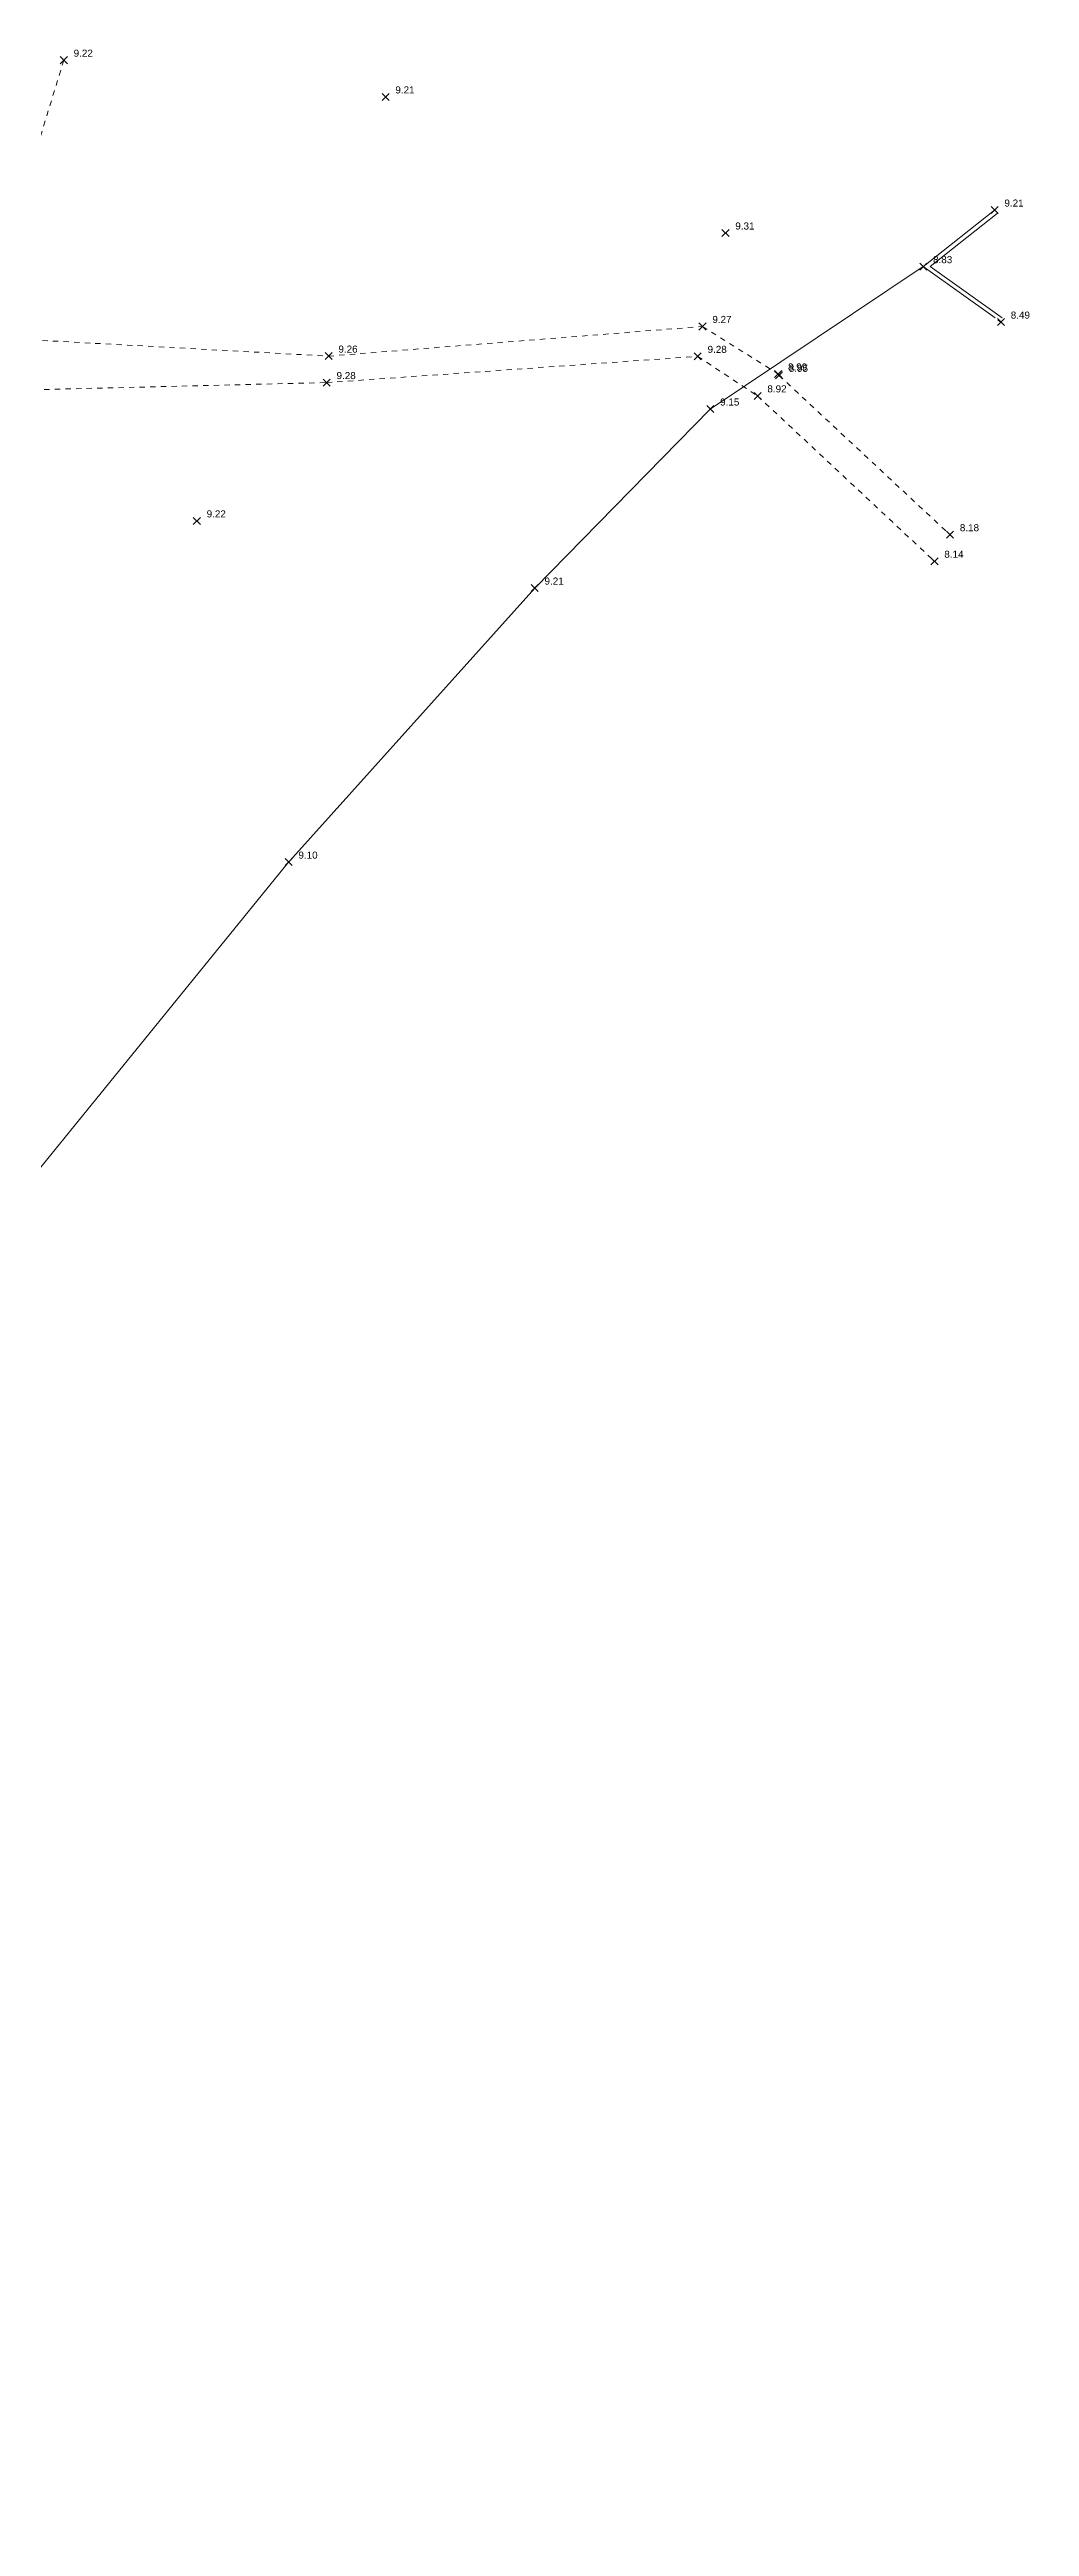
# Model space of a CAD drawing. Header units: metres. Extents: x 1232176 to 1232774, y 7198915 to 7199601.
# Drawn here: x 1232345.4 to 1232373.1, y 7199111 to 7199181.1 of the extents above; entities that cross this region are included whole.
import ezdxf

# ---------------------------------------------------------------- set-up
doc = ezdxf.new("R2010")
doc.units = ezdxf.units.M
doc.header["$PDMODE"] = 3
doc.header["$PDSIZE"] = 0.1
for name, pattern in [('SL_1146', [2.5, 2.5, 0]), ('Socle_Continu', [2.5, 2.5, 0]), ('TL_1181', [0.3, 0.15, -0.15])]:
    doc.linetypes.add(name, pattern=pattern)
for name, color, linetype, lineweight in [('CLOTU_SCS', 212, 'Socle_Continu', 13), ('JARDI_SCS', 82, 'Socle_Continu', 13), ('NIVEL_SCS', 102, 'Socle_Continu', 13), ('SIGTA_SCI', 7, 'Socle_Continu', 13), ('SIGTO_SCI', 255, 'Socle_Continu', 13)]:
    doc.layers.add(name, color=color, linetype=linetype, lineweight=lineweight)
doc.styles.get("Standard").update_dxf_attribs({"font": 'arial.ttf'})
doc.linetypes.add('OL_0943', pattern='A,0.4,["│",Standard,S=0.127,R=0,X=-0.32,Y=0.08],0.15,["l ı l ı l",Standard,S=0.127,R=0,X=-0.35,Y=0]', length=0.55)

# ---------------------------------------------------------------- blocks, each defined once
blk = doc.blocks.new('YP_1521')
at = {"layer": 'SIGTO_SCI', "color": 7, "linetype": 'Socle_Continu'}
blk.add_point((0, 0), dxfattribs=at)
at = {"layer": 'SIGTA_SCI', "linetype": 'Socle_Continu'}
blk.add_attdef('ALT', (0.278, 0.099), '', height=0.2, dxfattribs=at)
at = {"layer": 'SIGTA_SCI', "linetype": 'Socle_Continu', "flags": 9}
blk.add_attdef('CALQUE_ALT', (1.69, -1.18), '', height=0.2, dxfattribs=at)
at = {"layer": 'SIGTO_SCI', "linetype": 'Socle_Continu', "flags": 9}
for tag, p in [('ID', (1.69, 0.105)), ('CALQUE', (1.69, -0.859)), ('NATURE', (1.69, -0.216)), ('FAMILLE', (1.69, -0.538)), ('PCRS', (1.69, -1.823))]:
    blk.add_attdef(tag, p, '', height=0.2, dxfattribs=at)

msp = doc.modelspace()

# ---------------------------------------------------------------- linework, layer by layer
at = {"layer": 'CLOTU_SCS', "linetype": 'SL_1146'}
for points in [[(1232372.144, 7199176.545, 9.21), (1232370.124, 7199174.945, 8.83), (1232372.323, 7199173.374, 8.49)], [(1232372.219, 7199176.451, 8.833), (1232370.324, 7199174.95, 8.833), (1232372.392, 7199173.472, 8.833)]]:
    msp.add_polyline3d(points, dxfattribs=at)
at = {"layer": 'JARDI_SCS', "linetype": 'TL_1181'}
for points in [[(1232345.796, 7199180.788, 9.22), (1232343.392, 7199172.954, 9.19), (1232353.291, 7199172.412, 9.26), (1232363.876, 7199173.251, 9.27), (1232366.018, 7199171.907, 8.99), (1232366.04, 7199171.868, 8.95), (1232370.882, 7199167.356, 8.18)], [(1232342.843, 7199171.409, 9.19), (1232353.238, 7199171.663, 9.28), (1232363.741, 7199172.404, 9.28), (1232365.434, 7199171.286, 8.92), (1232370.442, 7199166.605, 8.14)]]:
    msp.add_polyline3d(points, dxfattribs=at)
at = {"layer": 'NIVEL_SCS', "linetype": 'OL_0943'}
msp.add_polyline3d([(1232370.124, 7199174.945, 8.83), (1232364.097, 7199170.914, 9.15), (1232359.125, 7199165.846, 9.21), (1232352.19, 7199158.125, 9.1), (1232352.159, 7199158.09, 9.1), (1232340.891, 7199144.228, 9.09), (1232334.369, 7199133.686, 8.96), (1232326.327, 7199122.228, 8.93), (1232320.99, 7199110.983, 8.9)], dxfattribs=at)

# ---------------------------------------------------------------- block references
at = {"layer": 'SIGTO_SCI', "linetype": 'Socle_Continu'}
ref = msp.add_blockref('YP_1521', (1232345.796, 7199180.788, 9.22), dxfattribs=at)
ref.add_attrib('ALT', '9.22', (1232346.074, 7199180.886, 9.22), dxfattribs={"layer": 'SIGTA_SCI', "linetype": 'Socle_Continu', "height": 0.2})
ref = msp.add_blockref('YP_1521', (1232354.903, 7199179.747, 9.21), dxfattribs=at)
ref.add_attrib('ALT', '9.21', (1232355.181, 7199179.846, 9.21), dxfattribs={"layer": 'SIGTA_SCI', "linetype": 'Socle_Continu', "height": 0.2})
ref = msp.add_blockref('YP_1521', (1232372.144, 7199176.545, 9.21), dxfattribs=at)
ref.add_attrib('ALT', '9.21', (1232372.422, 7199176.644, 9.21), dxfattribs={"layer": 'SIGTA_SCI', "linetype": 'Socle_Continu', "height": 0.2})
ref = msp.add_blockref('YP_1521', (1232364.526, 7199175.897, 9.31), dxfattribs=at)
ref.add_attrib('ALT', '9.31', (1232364.804, 7199175.995, 9.31), dxfattribs={"layer": 'SIGTA_SCI', "linetype": 'Socle_Continu', "height": 0.2})
ref = msp.add_blockref('YP_1521', (1232370.124, 7199174.945, 8.83), dxfattribs=at)
ref.add_attrib('ALT', '8.83', (1232370.402, 7199175.043, 8.83), dxfattribs={"layer": 'SIGTA_SCI', "linetype": 'Socle_Continu', "height": 0.2})
ref = msp.add_blockref('YP_1521', (1232372.323, 7199173.374, 8.49), dxfattribs=at)
ref.add_attrib('ALT', '8.49', (1232372.601, 7199173.473, 8.49), dxfattribs={"layer": 'SIGTA_SCI', "linetype": 'Socle_Continu', "height": 0.2})
ref = msp.add_blockref('YP_1521', (1232363.876, 7199173.251, 9.27), dxfattribs=at)
ref.add_attrib('ALT', '9.27', (1232364.154, 7199173.35, 9.27), dxfattribs={"layer": 'SIGTA_SCI', "linetype": 'Socle_Continu', "height": 0.2})
ref = msp.add_blockref('YP_1521', (1232353.291, 7199172.412, 9.26), dxfattribs=at)
ref.add_attrib('ALT', '9.26', (1232353.569, 7199172.511, 9.26), dxfattribs={"layer": 'SIGTA_SCI', "linetype": 'Socle_Continu', "height": 0.2})
ref = msp.add_blockref('YP_1521', (1232363.741, 7199172.404, 9.28), dxfattribs=at)
ref.add_attrib('ALT', '9.28', (1232364.019, 7199172.503, 9.28), dxfattribs={"layer": 'SIGTA_SCI', "linetype": 'Socle_Continu', "height": 0.2})
ref = msp.add_blockref('YP_1521', (1232366.018, 7199171.907, 8.99), dxfattribs=at)
ref.add_attrib('ALT', '8.99', (1232366.296, 7199172.006, 8.99), dxfattribs={"layer": 'SIGTA_SCI', "linetype": 'Socle_Continu', "height": 0.2})
ref = msp.add_blockref('YP_1521', (1232366.04, 7199171.868, 8.95), dxfattribs=at)
ref.add_attrib('ALT', '8.95', (1232366.318, 7199171.967, 8.95), dxfattribs={"layer": 'SIGTA_SCI', "linetype": 'Socle_Continu', "height": 0.2})
ref = msp.add_blockref('YP_1521', (1232353.238, 7199171.663, 9.28), dxfattribs=at)
ref.add_attrib('ALT', '9.28', (1232353.516, 7199171.761, 9.28), dxfattribs={"layer": 'SIGTA_SCI', "linetype": 'Socle_Continu', "height": 0.2})
ref = msp.add_blockref('YP_1521', (1232365.434, 7199171.286, 8.92), dxfattribs=at)
ref.add_attrib('ALT', '8.92', (1232365.712, 7199171.385, 8.92), dxfattribs={"layer": 'SIGTA_SCI', "linetype": 'Socle_Continu', "height": 0.2})
ref = msp.add_blockref('YP_1521', (1232364.097, 7199170.914, 9.15), dxfattribs=at)
ref.add_attrib('ALT', '9.15', (1232364.375, 7199171.013, 9.15), dxfattribs={"layer": 'SIGTA_SCI', "linetype": 'Socle_Continu', "height": 0.2})
ref = msp.add_blockref('YP_1521', (1232349.561, 7199167.748, 9.22), dxfattribs=at)
ref.add_attrib('ALT', '9.22', (1232349.839, 7199167.847, 9.22), dxfattribs={"layer": 'SIGTA_SCI', "linetype": 'Socle_Continu', "height": 0.2})
ref = msp.add_blockref('YP_1521', (1232370.882, 7199167.356, 8.18), dxfattribs=at)
ref.add_attrib('ALT', '8.18', (1232371.16, 7199167.455, 8.18), dxfattribs={"layer": 'SIGTA_SCI', "linetype": 'Socle_Continu', "height": 0.2})
ref = msp.add_blockref('YP_1521', (1232370.442, 7199166.605, 8.14), dxfattribs=at)
ref.add_attrib('ALT', '8.14', (1232370.72, 7199166.704, 8.14), dxfattribs={"layer": 'SIGTA_SCI', "linetype": 'Socle_Continu', "height": 0.2})
ref = msp.add_blockref('YP_1521', (1232359.125, 7199165.846, 9.21), dxfattribs=at)
ref.add_attrib('ALT', '9.21', (1232359.403, 7199165.945, 9.21), dxfattribs={"layer": 'SIGTA_SCI', "linetype": 'Socle_Continu', "height": 0.2})
ref = msp.add_blockref('YP_1521', (1232352.159, 7199158.09, 9.1), dxfattribs=at)
ref.add_attrib('ALT', '9.10', (1232352.437, 7199158.189, 9.1), dxfattribs={"layer": 'SIGTA_SCI', "linetype": 'Socle_Continu', "height": 0.2})

doc.saveas('drawing.dxf')
